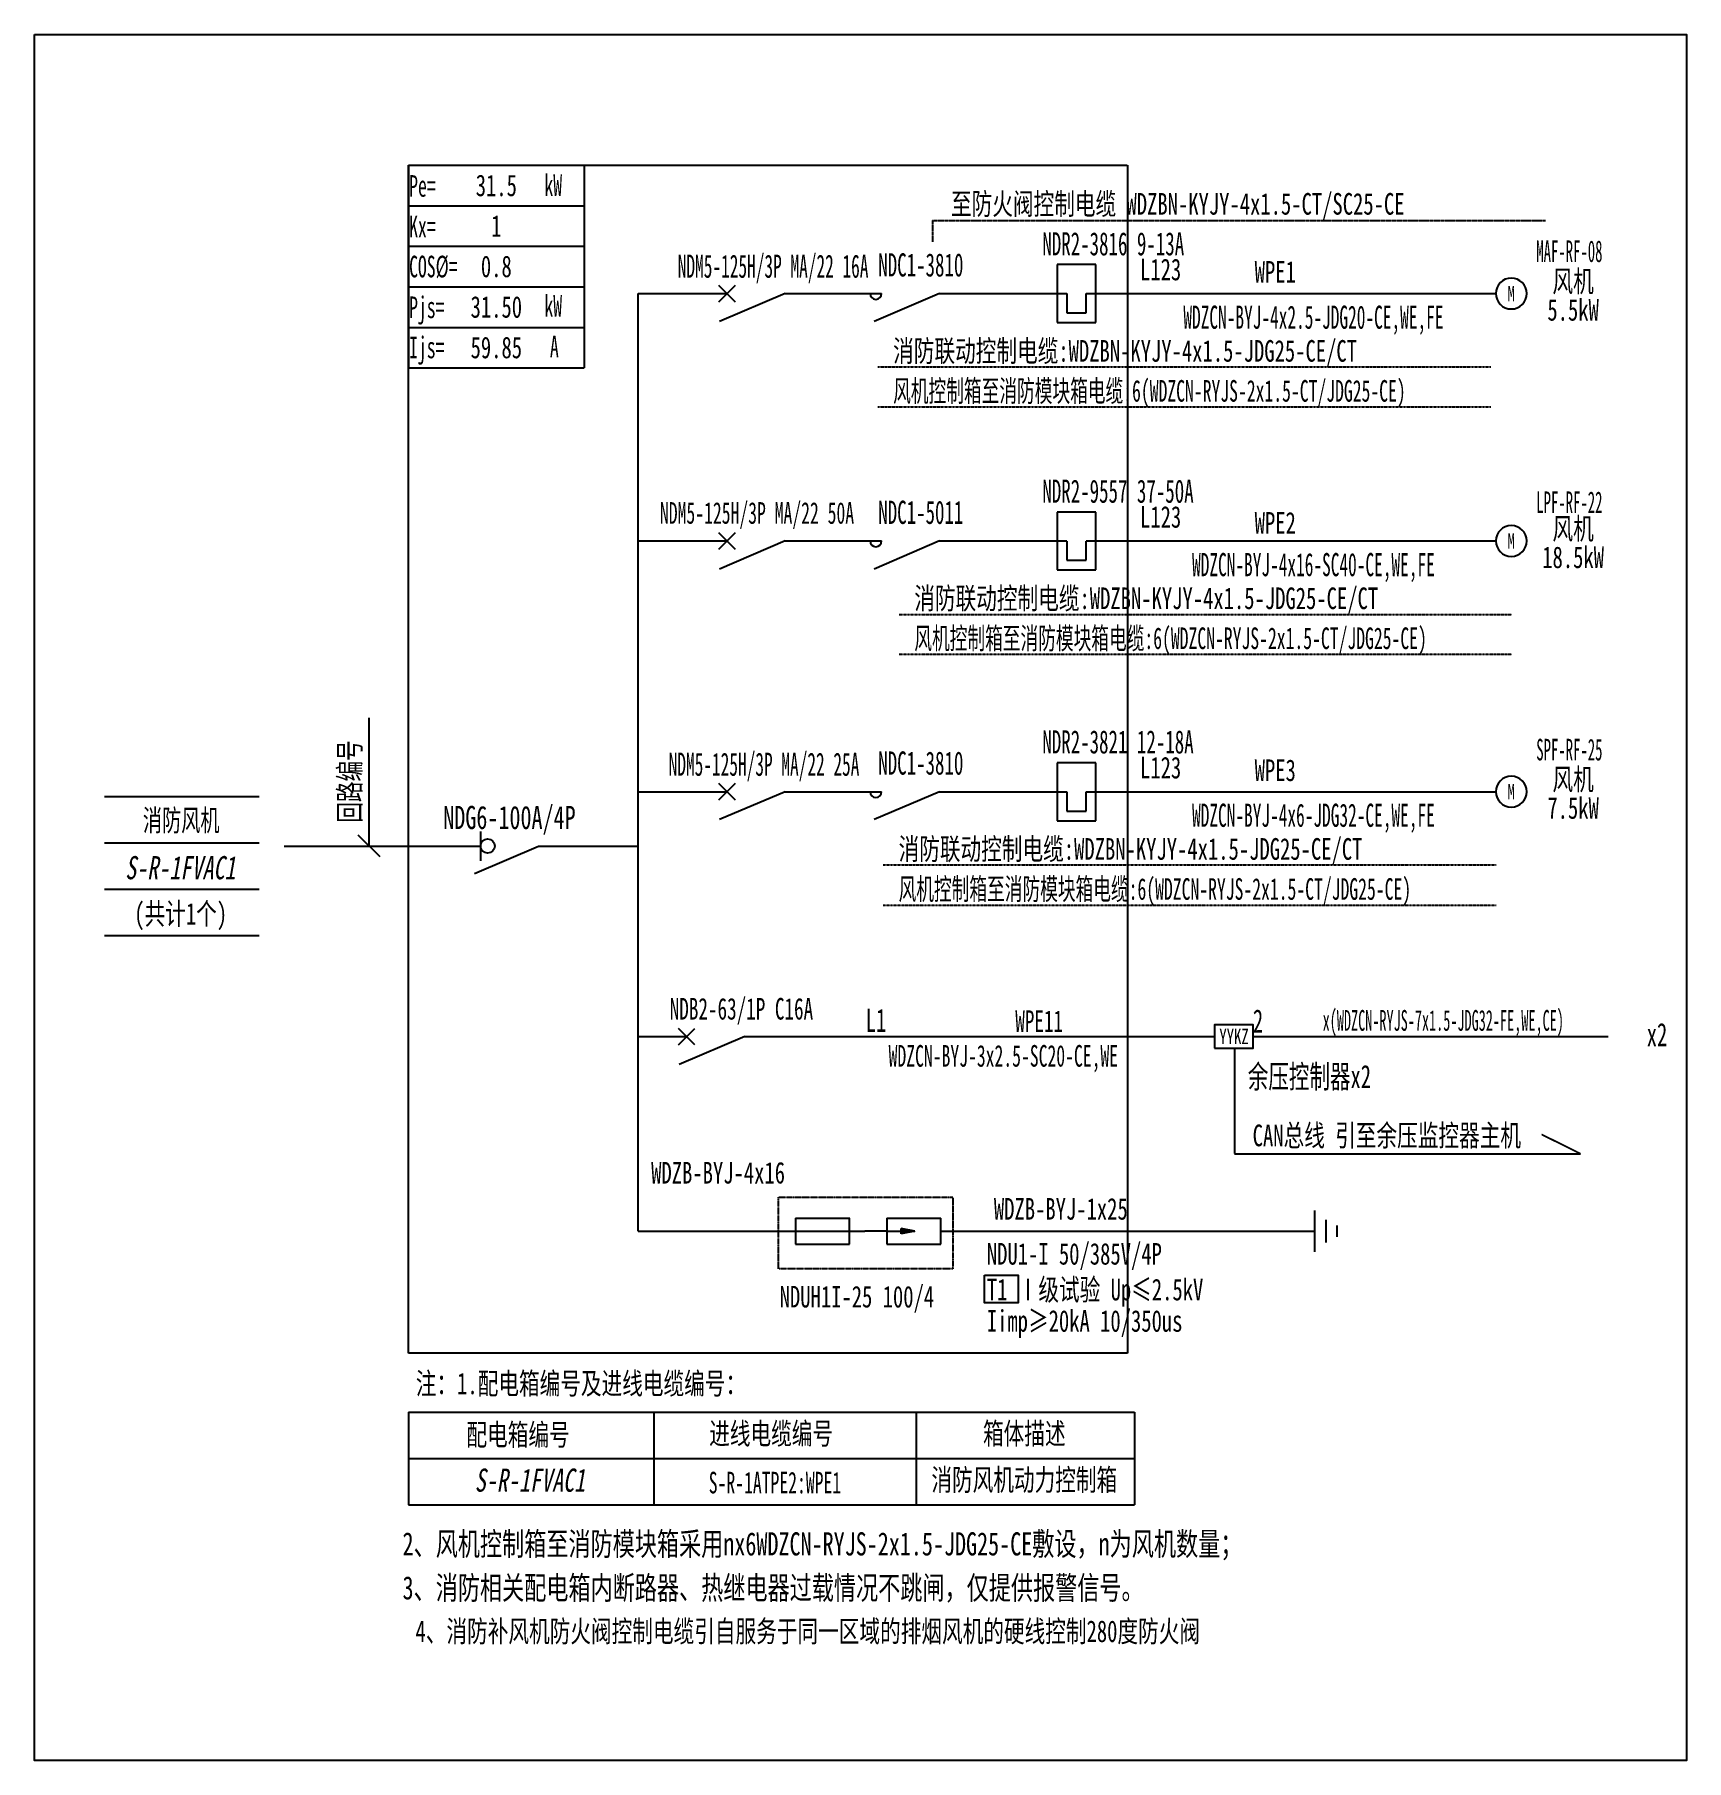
# Model space of a CAD drawing. Extents: x 323624 to 325966, y 288076 to 290524.
import ezdxf
from ezdxf.enums import TextEntityAlignment as Align

# ---------------------------------------------------------------- set-up
doc = ezdxf.new("R2010")
doc.units = 0
doc.header["$MEASUREMENT"] = 0
for name, pattern in [('DASH', [0.35, 0.25, -0.1]), ('DASHDOT', [1, 0.5, -0.25, 0, -0.25]), ('DASHED', [0.75, 0.5, -0.25]), ('DASHED2', [0.375, 0.25, -0.125])]:
    doc.linetypes.add(name, pattern=pattern)
for name, color, linetype in [('D_E_Eqpm(强电设备)', 100, 'Continuous'), ('D_E_Eqpm（强电设备）', 100, 'Continuous'), ('D_E_Text(强电文字)', 51, 'Continuous'), ('D_E_Text（强电文字）', 51, 'Continuous'), ('D_E_Wire(强电线缆)', 10, 'Continuous'), ('D_E_Wire（强电线缆）', 10, 'Continuous'), ('D_Em_Eqpm（消防设备）', 100, 'Continuous'), ('D_T_TableDim（表格尺寸）', 255, 'Continuous'), ('E_E_Text（强电文字）', 51, 'Continuous'), ('系统图', 220, 'Continuous')]:
    doc.layers.add(name, color=color, linetype=linetype)
doc.styles.add('$1$电气', font='', dxfattribs={"width": 0.7})
doc.styles.add('$1$电气箱', font='simhei.ttf', dxfattribs={"width": 0.8, "oblique": 10})
doc.styles.add('$3$电气', font='', dxfattribs={"width": 0.7})
doc.styles.add('电气', font='', dxfattribs={"width": 0.7})
doc.styles.add('电气箱', font='simhei.ttf', dxfattribs={"width": 0.8, "oblique": 10})
doc.styles.get('$1$电气').set_extended_font_data('SimSun')
doc.styles.get('$3$电气').set_extended_font_data('SimSun')
doc.styles.get('电气').set_extended_font_data('SimSun')

# ---------------------------------------------------------------- blocks, each defined once
blk = doc.blocks.new('1')
at = {"layer": 'D_E_Eqpm(强电设备)'}
for p, q in [((-314387, 61832), (-314387, 61082)), ((-313887, 61832), (-314387, 61832)), ((-313887, 61082), (-313887, 61832)), ((-314262, 61457), (-314262, 61207)), ((-314012, 61207), (-314012, 61457)), ((-314387, 61082), (-313887, 61082)), ((-314262, 61207), (-314012, 61207))]:
    blk.add_line(p, q, dxfattribs=at)
blk = doc.blocks.new('A$C670F4C17')
at = {"layer": 'D_E_Wire（强电线缆）', "linetype": 'DASHDOT', "ltscale": 0.5}
blk.add_line((0, 0), (7936, 0), dxfattribs=at)
at = {"layer": 'D_E_Text（强电文字）', "style": '电气', "width": 0.7}
blk.add_text('消防联动控制电缆:WDZBN-KYJY-4x1.5-JDG25-CE/CT', height=280, dxfattribs=at).set_placement((198, 68))
blk = doc.blocks.new('A$C70CE04DF')
at = {"layer": 'D_E_Wire（强电线缆）', "linetype": 'DASHDOT', "ltscale": 0.5}
blk.add_line((0, 0), (7936, 0), dxfattribs=at)
at = {"layer": 'D_E_Text（强电文字）', "style": '电气', "width": 0.6}
blk.add_text('风机控制箱至消防模块箱电缆:6(WDZCN-RYJS-2x1.5-CT/JDG25-CE)', height=280, dxfattribs=at).set_placement((198, 68))
blk = doc.blocks.new('电机')
at = {"layer": 'D_E_Eqpm（强电设备）'}
for start, end in [(90, 180), (180, 270), (0, 90), (270, 0)]:
    blk.add_arc((0, 0), 200, start, end, dxfattribs=at)
at = {"layer": 'D_E_Eqpm（强电设备）', "color": 51, "style": '电气', "width": 0.7}
blk.add_text('M', height=200, dxfattribs=at).set_placement((0, 0), align=Align.MIDDLE)

msp = doc.modelspace()

# ---------------------------------------------------------------- linework, layer by layer
at = {"linetype": 'DASHED'}
for p, q in [((324154.6, 288654.4, 0), (324154.6, 290339.1, 0)), ((324154.6, 290339.1, 0), (325173.8, 290339.1, 0)), ((325173.8, 290339.1, 0), (325173.8, 288654.4, 0)), ((325173.8, 288654.4, 0), (324154.6, 288654.4, 0))]:
    msp.add_line(p, q, dxfattribs=at)
at = {"linetype": 'DASHED2', "elevation": 0}
msp.add_lwpolyline([(324679.2, 288875.5), (324926.6, 288875.5), (324926.6, 288773.6), (324679.2, 288773.6)], close=True, dxfattribs=at)
at = {"layer": 'D_E_Eqpm(强电设备)', "color": 100}
for p, q in [((324594.8, 290145.4, 0), (324618, 290168.7, 0)), ((324618, 290145.4, 0), (324594.8, 290168.7, 0)), ((324618, 290168.7, 0), (324594.8, 290145.4, 0)), ((324594.8, 290168.7, 0), (324618, 290145.4, 0)), ((324688.5, 290157.1, 0), (324595.8, 290117.3, 0)), ((324907.5, 290157.1, 0), (324814.8, 290117.3, 0)), ((324594.8, 289794.6, 0), (324618, 289817.8, 0)), ((324618, 289794.6, 0), (324594.8, 289817.8, 0)), ((324618, 289817.8, 0), (324594.8, 289794.6, 0)), ((324594.8, 289817.8, 0), (324618, 289794.6, 0)), ((324688.5, 289806.2, 0), (324595.8, 289766.4, 0)), ((324907.5, 289806.2, 0), (324814.8, 289766.4, 0)), ((324594.8, 289439, 0), (324618, 289462.2, 0)), ((324618, 289439, 0), (324594.8, 289462.2, 0)), ((324618, 289462.2, 0), (324594.8, 289439, 0)), ((324594.8, 289462.2, 0), (324618, 289439, 0)), ((324688.5, 289450.6, 0), (324595.8, 289410.9, 0)), ((324907.5, 289450.6, 0), (324814.8, 289410.9, 0))]:
    msp.add_line(p, q, dxfattribs=at)
at = {"layer": 'D_E_Eqpm(强电设备)'}
for p, q in [((324703.3, 288845.9, 0), (324780.3, 288845.9, 0)), ((324703.3, 288845.9, 0), (324703.3, 288808.6, 0)), ((324780.1, 288808.6, 0), (324780.1, 288845.9, 0)), ((324832.6, 288845.9, 0), (324909.6, 288845.9, 0)), ((324832.6, 288845.9, 0), (324832.6, 288808.6, 0)), ((324909.4, 288808.6, 0), (324909.4, 288845.9, 0)), ((324832.6, 288827.2, 0), (324801.6, 288827.2, 0)), ((324832.6, 288827.2, 0), (324872.6, 288827.2, 0)), ((324872.6, 288827.2, 0), (324853.2, 288831.2, 0)), ((324853.2, 288823.3, 0), (324853.2, 288831.2, 0)), ((324872.6, 288827.2, 0), (324853.2, 288823.3, 0)), ((324703.3, 288808.6, 0), (324780.1, 288808.6, 0)), ((324832.6, 288808.6, 0), (324909.4, 288808.6, 0))]:
    msp.add_line(p, q, dxfattribs=at)
at = {"layer": 'D_E_Eqpm(强电设备)', "color": 100}
for centre in [(324817.2, 290157.1, 0), (324817.2, 289806.2, 0), (324817.2, 289450.6, 0)]:
    msp.add_arc(centre, 8.21, 180, 0, dxfattribs=at)
at = {"layer": 'D_E_Eqpm(强电设备)'}
msp.add_solid([(324853.2, 288823.3, 0), (324872.6, 288827.2, 0), (324853.2, 288831.2, 0)], dxfattribs=at)
at = {"layer": 'D_E_Eqpm（强电设备）'}
for p, q in [((324256.7, 289394.2, 0), (324256.7, 289352.7, 0)), ((324537.6, 289091.7, 0), (324560.8, 289114.9, 0)), ((324560.8, 289091.7, 0), (324537.6, 289114.9, 0)), ((324537.6, 289091.7, 0), (324560.8, 289114.9, 0)), ((324560.8, 289091.7, 0), (324537.6, 289114.9, 0)), ((324631.3, 289103.3, 0), (324538.6, 289063.5, 0)), ((324631.3, 289103.3, 0), (324538.6, 289063.5, 0))]:
    msp.add_line(p, q, dxfattribs=at)
at = {"layer": 'D_E_Eqpm（强电设备）', "color": 100}
msp.add_line((324248.3, 289334.6, 0), (324338.8, 289373.5, 0), dxfattribs=at)
at = {"layer": 'D_E_Eqpm（强电设备）'}
msp.add_circle((324266.8, 289373.5, 0), 10.1, dxfattribs=at)
at = {"layer": 'D_E_Text（强电文字）'}
for p, q in [((324154.6, 290339.1, 0), (324403.8, 290339.1, 0)), ((324154.6, 290339.1, 0), (324154.6, 290051.7, 0)), ((324403.8, 290339.1, 0), (324403.8, 290051.7, 0)), ((324154.6, 290281.6, 0), (324403.8, 290281.6, 0)), ((324154.6, 290224.1, 0), (324403.8, 290224.1, 0)), ((324154.6, 290166.6, 0), (324403.8, 290166.6, 0)), ((324154.6, 290109.1, 0), (324403.8, 290109.1, 0)), ((324154.6, 290051.7, 0), (324403.8, 290051.7, 0)), ((324099, 289373.5, 0), (324099, 289555.2, 0)), ((324114.5, 289358, 0), (324083.5, 289388.9, 0))]:
    msp.add_line(p, q, dxfattribs=at)
at = {"layer": 'D_E_Text（强电文字）', "elevation": 0}
msp.add_lwpolyline([(324971.3, 288765), (325018.9, 288765), (325018.9, 288725.8), (324971.3, 288725.8)], close=True, dxfattribs=at)
at = {"layer": 'D_E_Wire(强电线缆)', "color": 10}
for p, q in [((324480.3, 290157.1, 0), (324606.4, 290157.1, 0)), ((324688.5, 290157.1, 0), (324825.4, 290157.1, 0)), ((324907.5, 290157.1, 0), (325088.2, 290157.1, 0)), ((325115.6, 290157.1, 0), (325696.2, 290157.1, 0)), ((324480.3, 289806.2, 0), (324606.4, 289806.2, 0)), ((324688.5, 289806.2, 0), (324825.4, 289806.2, 0)), ((324907.5, 289806.2, 0), (325088.2, 289806.2, 0)), ((325115.6, 289806.2, 0), (325696.2, 289806.2, 0)), ((324480.3, 289450.6, 0), (324606.4, 289450.6, 0)), ((324688.5, 289450.6, 0), (324825.4, 289450.6, 0)), ((324907.5, 289450.6, 0), (325088.2, 289450.6, 0)), ((325115.6, 289450.6, 0), (325696.2, 289450.6, 0))]:
    msp.add_line(p, q, dxfattribs=at)
at = {"layer": 'D_E_Wire（强电线缆）', "linetype": 'DASHDOT', "ltscale": 0.5}
for q in [(325766.7, 290260.7, 0), (324897.8, 290230.6, 0)]:
    msp.add_line((324897.8, 290260.7, 0), q, dxfattribs=at)
at = {"layer": 'D_E_Wire（强电线缆）'}
for p, q in [((324480.3, 288827.2, 0), (324480.3, 290157.1, 0)), ((324480.3, 289525.8, 0), (324480.3, 289865.8, 0)), ((323978.6, 289373.5, 0), (324256.7, 289373.5, 0)), ((324338.8, 289373.5, 0), (324480.3, 289373.5, 0)), ((324480.3, 289103.3, 0), (324549.2, 289103.3, 0)), ((324631.3, 289103.3, 0), (325297.6, 289103.3, 0)), ((325352.3, 289103.3, 0), (325855.5, 289103.3, 0)), ((325439.6, 288798.1, 0), (325439.6, 288856.5, 0)), ((325455.5, 288811.3, 0), (325455.5, 288843.3, 0)), ((324480.3, 288827.2, 0), (324801.6, 288827.2, 0)), ((324909.4, 288827.2, 0), (325439.6, 288827.2, 0)), ((325471.5, 288819.2, 0), (325471.5, 288835.3, 0))]:
    msp.add_line(p, q, dxfattribs=at)
at = {"layer": 'D_E_Wire（强电线缆）', "linetype": 'DASH'}
for p, q in [((325325.8, 289086.9, 0), (325325.8, 288937.1, 0)), ((325816.1, 288937.1, 0), (325761, 288964.2, 0)), ((325325.8, 288937.1, 0), (325816.1, 288937.1, 0))]:
    msp.add_line(p, q, dxfattribs=at)
at = {"layer": 'D_Em_Eqpm（消防设备）', "elevation": 0}
msp.add_lwpolyline([(325297.6, 289086.9), (325352.3, 289086.9), (325352.3, 289119.7), (325297.6, 289119.7)], close=True, dxfattribs=at)
at = {"layer": 'D_T_TableDim（表格尺寸）', "color": 255}
for p, q in [((323723.8, 289443.6, 0), (323942.8, 289443.6, 0)), ((323723.8, 289377.9, 0), (323942.8, 289377.9, 0)), ((323723.8, 289312.2, 0), (323942.8, 289312.2, 0)), ((323723.8, 289246.5, 0), (323942.8, 289246.5, 0))]:
    msp.add_line(p, q, dxfattribs=at)
at = {"layer": 'D_T_TableDim（表格尺寸）', "ltscale": 3.5}
for p, q in [((324154.8, 288570.7, 0), (325183.9, 288570.7, 0)), ((324154.8, 288570.7, 0), (324154.8, 288439.3, 0)), ((324502.7, 288570.7, 0), (324502.7, 288439.3, 0)), ((324874.2, 288570.7, 0), (324874.2, 288439.3, 0)), ((325183.9, 288570.7, 0), (325183.9, 288439.3, 0)), ((324154.8, 288505, 0), (325183.9, 288505, 0)), ((324154.8, 288505, 0), (325183.9, 288505, 0)), ((324502.7, 288505, 0), (324502.7, 288439.3, 0)), ((324874.2, 288505, 0), (324874.2, 288439.3, 0)), ((324154.8, 288439.3, 0), (325183.9, 288439.3, 0))]:
    msp.add_line(p, q, dxfattribs=at)
at = {"layer": '系统图', "ltscale": 9973.992009}
msp.add_lwpolyline([(323624.5, 290524.5), (325966.5, 290524.5), (325966.5, 288076.5), (323624.5, 288076.5)], close=True, dxfattribs=at)

# ---------------------------------------------------------------- block references
at = {"layer": 'D_E_Eqpm(强电设备)', "color": 100, "xscale": 0.1094997246144235, "yscale": 0.1094997246144235, "zscale": 0.1094997246144235}
for p in [(359499.8, 283427.5, 0), (359499.8, 283076.6, 0), (359499.8, 282721, 0)]:
    msp.add_blockref('1', p, dxfattribs=at)
at = {"layer": 'D_E_Eqpm（强电设备）', "xscale": 0.1094997246144235, "yscale": 0.1094997246144235, "zscale": 0.1094997246144235}
for p in [(325718.1, 290157.1, 0), (325718.1, 289806.2, 0), (325718.1, 289450.6, 0)]:
    msp.add_blockref('电机', p, dxfattribs=at)
at = {"layer": 'D_E_Wire（强电线缆）', "xscale": 0.1094997246144235, "yscale": 0.1094997246144235, "zscale": 0.1094997246144235}
for name, p in [('A$C670F4C17', (324820.1, 290053, 0)), ('A$C70CE04DF', (324820.1, 289996.3, 0)), ('A$C670F4C17', (324850.1, 289702.1, 0)), ('A$C70CE04DF', (324850.1, 289645.4, 0)), ('A$C670F4C17', (324827.8, 289346.6, 0)), ('A$C70CE04DF', (324827.8, 289289.8, 0))]:
    msp.add_blockref(name, p, dxfattribs=at)

# ---------------------------------------------------------------- texts
at = {"layer": 'D_E_Text(强电文字)', "color": 51, "style": '电气'}
for s, width, p in [('NDR2-3816 9-13A', 0.6, (325053.3, 290211.3, 0)), ('NDM5-125H/3P MA/22 16A', 0.55, (324536.4, 290179.5, 0)), ('NDC1-3810', 0.6, (324820.7, 290181.3, 0)), ('NDR2-9557 37-50A', 0.6, (325053.3, 289860.4, 0)), ('NDC1-5011', 0.6, (324820.7, 289830.4, 0)), ('NDR2-3821 12-18A', 0.6, (325053.3, 289504.8, 0)), ('NDC1-3810', 0.6, (324820.7, 289474.8, 0))]:
    msp.add_text(s, height=32.85, dxfattribs=dict(at, width=width)).set_placement(p)
at = {"layer": 'D_E_Text(强电文字)', "color": 51, "style": '电气', "width": 0.55}
for s, p in [('WDZCN-BYJ-4x2.5-JDG20-CE,WE,FE', (325437.6, 290119.6, 0)), ('WDZCN-BYJ-4x6-JDG32-CE,WE,FE', (325437.6, 289413.2, 0))]:
    msp.add_text(s, height=32.85, dxfattribs=at).set_placement(p, align=Align.MIDDLE)
at = {"layer": 'D_E_Text(强电文字)', "color": 1, "style": '电气', "width": 0.55}
msp.add_text('WDZCN-BYJ-4x16-SC40-CE,WE,FE', height=32.85, dxfattribs=at).set_placement((325437.6, 289768.7, 0), align=Align.MIDDLE)
at = {"layer": 'D_E_Text(强电文字)', "color": 51, "true_color": 0xffff7f, "style": '电气'}
for s, height, width, p in [('NDM5-125H/3P MA/22 25A', 32.85, 0.55, (324523.5, 289473.1, 0)), ('NDU1-I 50/385V/4P', 30.66, 0.7, (324974.6, 288779.8, 0))]:
    msp.add_text(s, height=height, dxfattribs=dict(at, width=width)).set_placement(p)
at = {"layer": 'D_E_Text(强电文字)', "color": 51, "style": '$3$电气', "width": 0.7}
msp.add_text('NDG6-100A/4P', height=32.85, dxfattribs=at).set_placement((324297.8, 289397.6, 0), align=Align.CENTER)
at = {"layer": 'D_E_Text(强电文字)', "style": '电气', "width": 0.7}
for s, p in [('WDZB-BYJ-4x16', (324498.7, 288894.8, 0)), ('WDZB-BYJ-1x25', (324984.6, 288843.6, 0)), ('T1 Ⅰ级试验 Up≤2.5kV ', (324974.6, 288729.1, 0)), ('Iimp≥20kA 10/350us', (324974.6, 288684.6, 0))]:
    msp.add_text(s, height=30.66, dxfattribs=at).set_placement(p)
at = {"layer": 'D_E_Text（强电文字）', "linetype": 'Continuous', "style": '电气', "width": 0.6}
for s, height, p in [('Pe=', 30.66, (324155.6, 290294.4, 0)), ('kW', 30.66, (324347.4, 290295.4, 0)), ('Kx=', 30.66, (324155.6, 290236.7, 0)), ('COS%%C=', 30.66, (324155.6, 290180.1, 0)), ('Pjs=', 30.66, (324155.6, 290122.3, 0)), ('kW', 30.66, (324347.4, 290124.2, 0)), ('Ijs=', 30.66, (324155.6, 290065.4, 0)), ('A', 30.7, (324355.2, 290066.7, 0))]:
    msp.add_text(s, height=height, dxfattribs=at).set_placement(p)
at = {"layer": 'D_E_Text（强电文字）', "style": '电气', "width": 0.7}
for s, height, p in [('至防火阀控制电缆 WDZBN-KYJY-4x1.5-CT/SC25-CE ', 30.66, (324923.8, 290269, 0)), ('L123', 30.66, (325191.8, 290175.9, 0)), ('L123', 30.66, (325191.8, 289825, 0)), ('WPE2', 30.66, (325354.3, 289816.6, 0)), ('L123', 30.66, (325191.8, 289469.4, 0)), ('WPE3', 30.66, (325354.3, 289465.7, 0)), ('注：1.配电箱编号及进线电缆编号：', 30.66, (324165, 288595.9, 0)), (' 2、风机控制箱至消防模块箱采用nx6WDZCN-RYJS-2x1.5-JDG25-CE敷设，n为风机数量；', 32.85, (324130.6, 288367.3, 0)), (' 3、消防相关配电箱内断路器、热继电器过载情况不跳闸，仅提供报警信号。', 32.85, (324130.6, 288305, 0))]:
    msp.add_text(s, height=height, dxfattribs=at).set_placement(p)
at = {"layer": 'D_E_Text（强电文字）', "color": 51, "style": '电气', "width": 0.5}
for s, height, p in [('MAF-RF-08', 30.66, (325800.5, 290201.8, 0)), ('x(WDZCN-RYJS-7x1.5-JDG32-FE,WE,CE)', 29.565, (325621.7, 289111.4, 0))]:
    msp.add_text(s, height=height, dxfattribs=at).set_placement(p, align=Align.CENTER)
at = {"layer": 'D_E_Text（强电文字）', "color": 51, "style": '电气', "width": 0.7}
for s, p in [('WPE1', (325354.3, 290172.6, 0)), ('4、消防补风机防火阀控制电缆引自服务于同一区域的排烟风机的硬线控制280度防火阀', (324164.6, 288244.5, 0))]:
    msp.add_text(s, height=30.66, dxfattribs=at).set_placement(p)
at = {"layer": 'D_E_Text（强电文字）'}
for s, style, width, p in [('风机', '电气', 0.7, (325805.8, 290175.1, 0)), ('5.5kW', '电气', 0.7, (325805.8, 290134.4, 0)), ('NDM5-125H/3P MA/22 50A', '电气', 0.6, (324648.8, 289843.4, 0)), ('风机', '电气', 0.7, (325805.8, 289824.2, 0)), ('18.5kW', '电气', 0.7, (325805.8, 289783.5, 0)), ('风机', '电气', 0.7, (325805.8, 289468.7, 0)), ('消防风机', '$1$电气', 0.65, (323832.4, 289410.6, 0)), ('7.5kW', '电气', 0.7, (325805.8, 289427.9, 0)), ('NDB2-63/1P C16A', '电气', 0.65, (324626.7, 289140.2, 0)), ('WDZCN-BYJ-3x2.5-SC20-CE,WE', '电气', 0.6, (324998, 289072.2, 0)), ('CAN总线 引至余压监控器主机', '电气', 0.7, (325541.7, 288963.8, 0)), ('配电箱编号', '电气', 0.7, (324310, 288539.3, 0)), ('进线电缆编号', '电气', 0.7, (324668.8, 288540.9, 0)), ('箱体描述', '电气', 0.7, (325027.7, 288540.9, 0)), ('S-R-1ATPE2:WPE1', '电气', 0.6, (324674.2, 288470.6, 0)), ('消防风机动力控制箱', '电气', 0.7, (325027.7, 288475.2, 0))]:
    msp.add_text(s, height=30.66, dxfattribs=dict(at, style=style, width=width)).set_placement(p, align=Align.MIDDLE)
for s, style, width, p in [('LPF-RF-22', '电气', 0.5, (325800.5, 289845.8, 0)), ('SPF-RF-25', '电气', 0.5, (325800.5, 289494.9, 0)), ('(共计1个)', '$1$电气', 0.7, (323831.7, 289262.2, 0))]:
    msp.add_text(s, height=30.66, dxfattribs=dict(at, style=style, width=width)).set_placement(p, align=Align.CENTER)
at = {"layer": 'D_E_Text（强电文字）', "style": '$3$电气', "width": 0.7}
msp.add_text('回路编号', height=30.66, rotation=90, dxfattribs=at).set_placement((324086.6, 289406.5, 0))
at = {"layer": 'D_E_Text（强电文字）', "color": 7, "style": '$1$电气箱', "oblique": 10, "width": 0.7}
msp.add_text('S-R-1FVAC1', height=32.85, dxfattribs=at).set_placement((323831.2, 289342.8, 0), align=Align.MIDDLE)
at = {"layer": 'D_E_Text（强电文字）', "color": 51, "true_color": 0xffff7f, "style": '电气', "width": 0.7}
msp.add_text('NDUH1I-25 100/4', height=30.66, dxfattribs=at).set_placement((324680.9, 288719, 0))
at = {"layer": 'D_E_Text（强电文字）', "style": '电气箱', "oblique": 10, "width": 0.7}
msp.add_text('S-R-1FVAC1', height=32.85, dxfattribs=at).set_placement((324326.8, 288474.1, 0), align=Align.MIDDLE)
at = {"layer": 'D_E_Text（强电文字）', "width": 249.089, "attachment_point": 5, "style": '电气'}
for s, insert, char_height in [('31.5', (324279.2, 290310.3, 0), 30.66), ('1', (324279.2, 290252.9, 0), 30.7), ('0.8', (324279.2, 290195.4, 0), 30.66), ('{\\C200;31.50}', (324279.2, 290137.9, 0), 30.66), ('{\\C200;59.85}', (324279.2, 290080.4, 0), 30.66)]:
    msp.add_mtext(s, dxfattribs=dict(at, insert=insert, char_height=char_height))
at = {"layer": 'D_Em_Eqpm（消防设备）', "color": 51, "style": '电气', "width": 0.7}
msp.add_text('YYKZ', height=21.9, dxfattribs=at).set_placement((325325.1, 289092.5, 0), align=Align.CENTER)
at = {"layer": 'E_E_Text（强电文字）', "linetype": 'Continuous', "style": '电气', "width": 0.65}
for s, height, p in [('L1', 32.85, (324803, 289109.9, 0)), ('2', 32.8, (325351.8, 289109, 0)), ('x2', 32.85, (325910.2, 289089.6, 0)), ('余压控制器x2', 32.85, (325344.6, 289030.1, 0))]:
    msp.add_text(s, height=height, dxfattribs=at).set_placement(p)
msp.add_text('WPE11', height=30.66, dxfattribs=at).set_placement((325048.8, 289109.9, 0), align=Align.CENTER)

doc.saveas('drawing.dxf')
